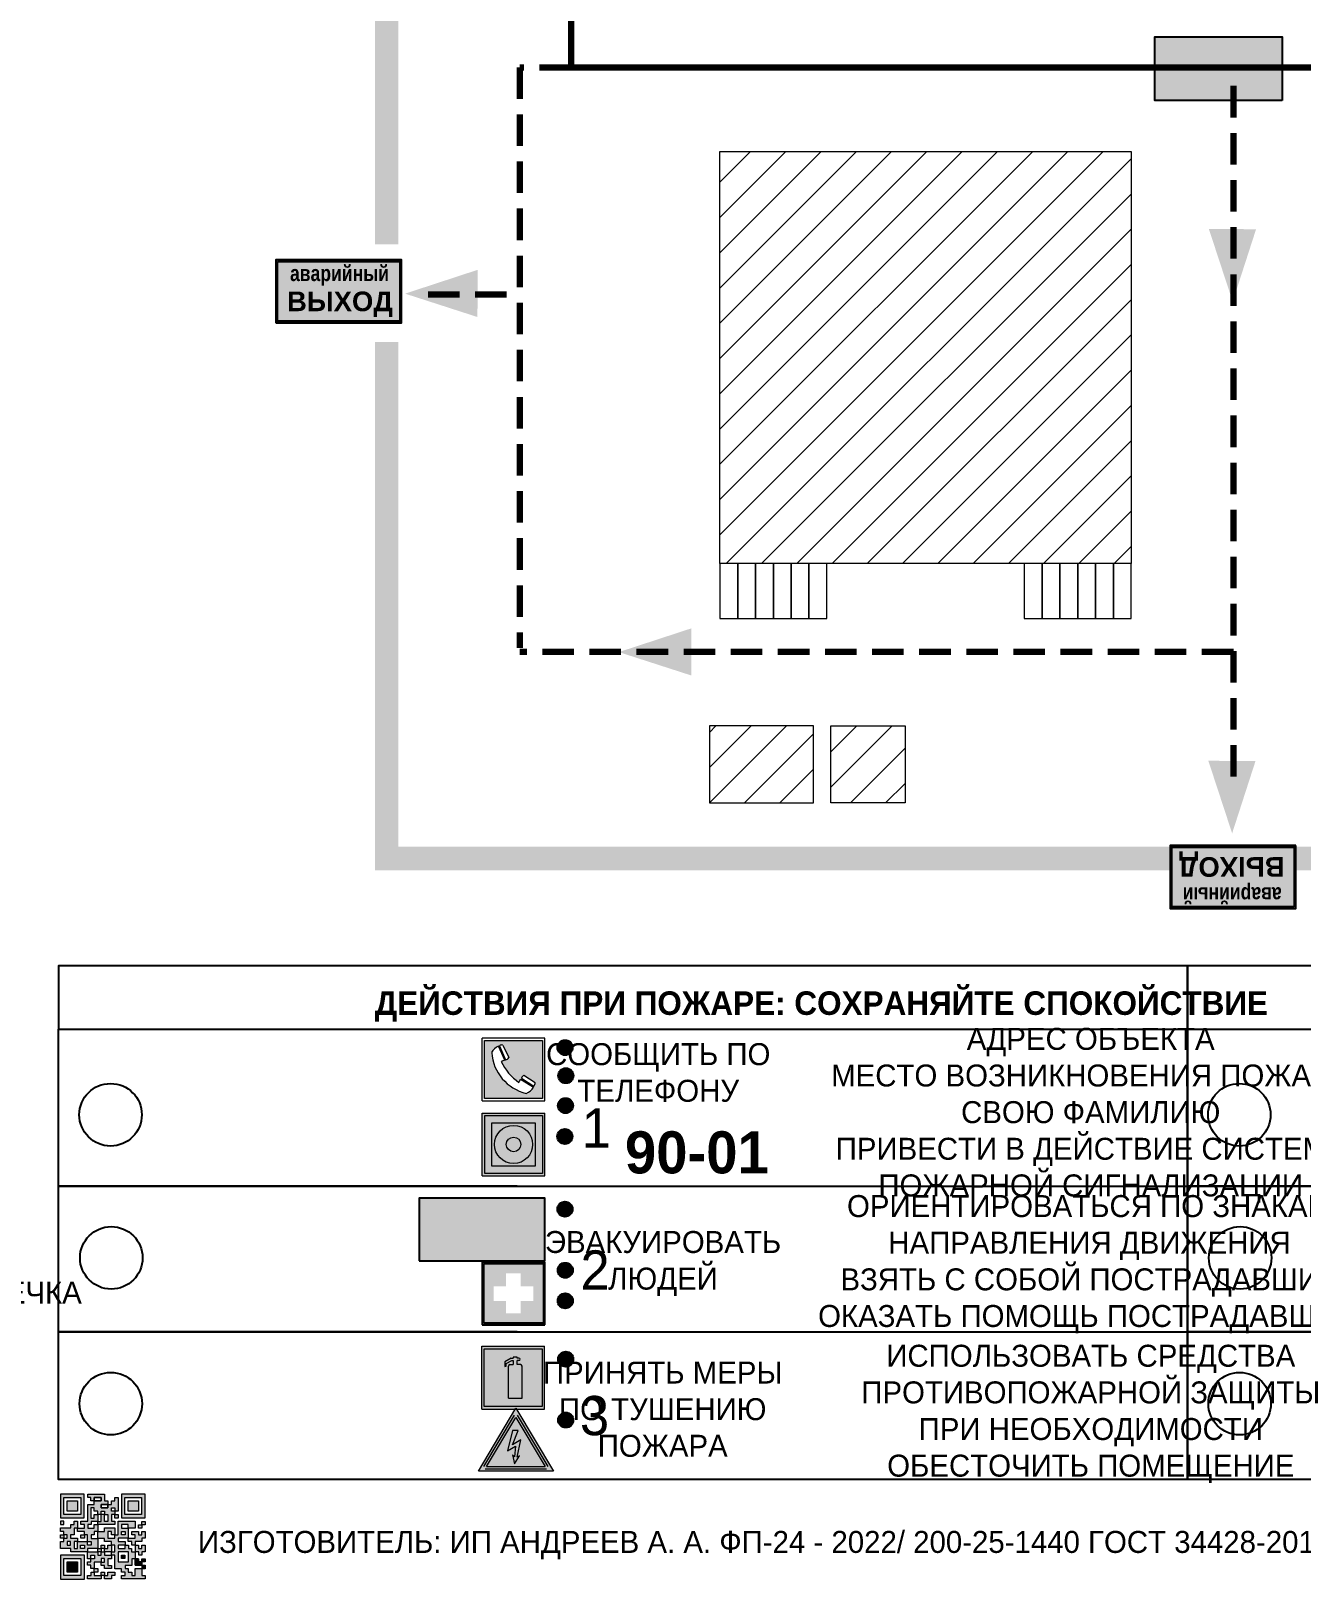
# Model space of a CAD drawing. Header units: millimetres. Extents: x 13114 to 67229, y 22859 to 38520.
# Drawn here: x 29993.2 to 30155, y 25078.4 to 25275.6 of the extents above; entities that cross this region are included whole.
import ezdxf

# ---------------------------------------------------------------- set-up
doc = ezdxf.new("R2010")
doc.units = ezdxf.units.MM
doc.linetypes.add('{ Wide Dash }', pattern=[12, 4, -2, 4, -2])
doc.layers.add('План_Штампы', color=7, linetype='Continuous')
doc.styles.add('обычный', font='arial.ttf')

# ---------------------------------------------------------------- blocks, each defined once
blk = doc.blocks.new('A$C3E6D3DDE')
at = {"lineweight": 5}
h = blk.add_hatch(color=40, dxfattribs=at)
h.paths.add_polyline_path([(24.1, 1.45), (16.46, -11.35), (31.74, -11.35)])
h.paths.add_polyline_path([(24.09, -0.46), (30.03, -10.41), (18.14, -10.41)], flags=16)
h.paths.add_polyline_path([(24.54, -3.08), (23.41, -6.02), (25.13, -5.01), (24.33, -8.5), (24.82, -8.27), (23.79, -9.86), (23.4, -8.04), (23.8, -8.43), (24.04, -6.29), (22.39, -7.25), (23.44, -3.08)], flags=0)
h = blk.add_hatch(color=256, dxfattribs=at)
h.paths.add_polyline_path([(24.37, 0.03, 0.567511), (23.82, 0.03), (17.59, -10.4, 0.582454), (17.86, -10.88), (30.32, -10.88, 0.582149), (30.6, -10.4)])
h.paths.add_polyline_path([(24.09, -0.46), (18.14, -10.41), (30.03, -10.41)], flags=16)
h.paths.add_polyline_path([(24.54, -3.08), (23.41, -6.02), (25.13, -5.01), (24.33, -8.5), (24.82, -8.27), (23.79, -9.86), (23.4, -8.04), (23.8, -8.43), (24.04, -6.29), (22.39, -7.25), (23.44, -3.08)], flags=0)
h = blk.add_hatch(color=40, dxfattribs=at)
h.paths.add_polyline_path([(24.09, -0.46), (18.14, -10.41), (30.03, -10.41)])
h.paths.add_polyline_path([(24.82, -8.27), (23.79, -9.86), (23.4, -8.04), (23.8, -8.43), (24.04, -6.29), (22.39, -7.25), (23.44, -3.08), (24.54, -3.08), (23.41, -6.02), (25.13, -5.01), (24.33, -8.5)], flags=16)
at = {"color": 40, "lineweight": 5}
for p, q in [((16.46, -11.35), (24.1, 1.45)), ((24.1, 1.45), (31.74, -11.35))]:
    blk.add_line(p, q, dxfattribs=at)
at = {"lineweight": 5}
for p, q in [((17.59, -10.4), (23.82, 0.03)), ((24.37, 0.03), (30.6, -10.4)), ((18.14, -10.41), (24.09, -0.46)), ((23.44, -3.08), (22.39, -7.25)), ((23.41, -6.02), (24.54, -3.08)), ((24.54, -3.08), (23.44, -3.08)), ((24.09, -0.46), (30.03, -10.41)), ((22.39, -7.25), (24.04, -6.29)), ((25.13, -5.01), (23.41, -6.02)), ((24.04, -6.29), (23.8, -8.43)), ((24.33, -8.5), (25.13, -5.01)), ((23.8, -8.43), (23.4, -8.04)), ((23.4, -8.04), (23.79, -9.86)), ((23.79, -9.86), (24.82, -8.27)), ((24.82, -8.27), (24.33, -8.5)), ((17.86, -10.88), (30.32, -10.88)), ((18.14, -10.41), (30.03, -10.41))]:
    blk.add_line(p, q, dxfattribs=at)
at = {"color": 50, "lineweight": 5}
blk.add_line((31.74, -11.35), (16.46, -11.35), dxfattribs=at)
blk = doc.blocks.new('QR')
at = {"lineweight": 0}
h = blk.add_hatch(color=256, dxfattribs=at)
h.dxf.hatch_style = 1
h.paths.add_polyline_path([(9241.16, 2687.38), (9242.01, 2687.38), (9242.01, 2687.83), (9241.59, 2687.83), (9241.59, 2688.68), (9239.45, 2688.68), (9239.45, 2688.25), (9239.86, 2688.25), (9239.86, 2687.83), (9240.29, 2687.83), (9240.29, 2688.25), (9241.16, 2688.25), (9241.16, 2687.83), (9240.29, 2687.83), (9240.29, 2687.38), (9239.45, 2687.38), (9239.45, 2685.22), (9238.57, 2685.22), (9238.57, 2684.8), (9239.02, 2684.8), (9239.02, 2684.37), (9238.13, 2684.37), (9238.13, 2683.92), (9239.02, 2683.92), (9239.02, 2683.5), (9239.44, 2683.5), (9239.44, 2682.64), (9239.87, 2682.64), (9239.87, 2682.18), (9239.44, 2682.18), (9239.44, 2682.64), (9238.13, 2682.64), (9238.13, 2681.76), (9237.71, 2681.76), (9237.71, 2682.64), (9238.13, 2682.64), (9238.13, 2683.07), (9237.27, 2683.07), (9237.27, 2683.51), (9237.71, 2683.51), (9237.71, 2684.37), (9238.13, 2684.37), (9238.13, 2685.22), (9237.71, 2685.22), (9237.71, 2684.8), (9237.28, 2684.8), (9237.28, 2684.38), (9235.98, 2684.38), (9235.98, 2683.92), (9236.4, 2683.92), (9236.4, 2683.49), (9236.84, 2683.49), (9236.84, 2683.07), (9236.4, 2683.07), (9236.4, 2682.64), (9235.98, 2682.64), (9235.98, 2681.76), (9237.29, 2681.76), (9237.29, 2681.33), (9239.43, 2681.33), (9239.43, 2681.76), (9240.74, 2681.76), (9240.74, 2683.05), (9239.87, 2683.05), (9239.87, 2683.5), (9240.29, 2683.5), (9240.29, 2683.91), (9240.74, 2683.91), (9240.74, 2684.81), (9240.29, 2684.81), (9240.29, 2684.79), (9240.29, 2684.37), (9239.45, 2684.37), (9239.45, 2684.8), (9239.87, 2684.8), (9239.87, 2685.21), (9240.74, 2685.21), (9240.74, 2686.1), (9240.29, 2686.1), (9240.29, 2685.64), (9239.86, 2685.64), (9239.86, 2686.95), (9240.29, 2686.95), (9240.29, 2686.52), (9240.74, 2686.52), (9240.74, 2686.1), (9241.16, 2686.1), (9241.16, 2686.53), (9241.59, 2686.53), (9241.59, 2686.1), (9242.02, 2686.1), (9242.02, 2685.21), (9241.59, 2685.21), (9241.59, 2686.1), (9241.16, 2686.1), (9241.16, 2685.21), (9240.74, 2685.21), (9240.74, 2684.81), (9242.89, 2684.81), (9242.89, 2685.22), (9242.47, 2685.22), (9242.47, 2686.11), (9242.89, 2686.11), (9242.89, 2686.52), (9242.46, 2686.52), (9242.46, 2686.95), (9242.89, 2686.95), (9242.89, 2686.52), (9243.32, 2686.52), (9243.32, 2688.26), (9242.9, 2688.26), (9242.9, 2687.83), (9242.47, 2687.83), (9242.47, 2687.38), (9242.01, 2687.38), (9242.01, 2686.94), (9241.16, 2686.94)])
h.paths.add_polyline_path([(9239.02, 2682.18), (9239.02, 2681.76), (9238.54, 2681.76), (9238.54, 2682.18)], flags=16)
h.paths.add_polyline_path([(9237.27, 2682.65), (9237.27, 2682.19), (9236.83, 2682.19), (9236.83, 2682.65)], flags=16)
h = blk.add_hatch(color=256, dxfattribs=at)
h.dxf.hatch_style = 1
h.paths.add_polyline_path([(9238.15, 2687.83), (9236.83, 2687.83), (9236.83, 2686.52), (9238.15, 2686.52)], flags=0)
h.paths.add_polyline_path([(9239.01, 2685.65), (9239.01, 2688.68), (9235.98, 2688.68), (9235.98, 2685.65)])
h.paths.add_polyline_path([(9236.41, 2686.1), (9236.41, 2688.26), (9238.56, 2688.26), (9238.56, 2686.1)], flags=16)
h.paths.add_polyline_path([(9236.83, 2686.52), (9236.83, 2687.83), (9238.15, 2687.83), (9238.15, 2686.52)], flags=0)
h = blk.add_hatch(color=256, dxfattribs=at)
h.dxf.hatch_style = 1
h.paths.add_polyline_path([(9238.15, 2686.52), (9238.15, 2687.83), (9236.83, 2687.83), (9236.83, 2686.52)])
h.paths.add_polyline_path([(9245.91, 2686.52), (9245.91, 2687.83), (9244.59, 2687.83), (9244.59, 2686.52)], flags=0)
h.paths.add_polyline_path([(9246.77, 2685.65), (9246.77, 2688.68), (9243.74, 2688.68), (9243.74, 2685.65)])
h.paths.add_polyline_path([(9244.17, 2686.1), (9244.17, 2688.26), (9246.32, 2688.26), (9246.32, 2686.1)], flags=16)
h.paths.add_polyline_path([(9244.59, 2686.52), (9244.59, 2687.83), (9245.91, 2687.83), (9245.91, 2686.52)], flags=0)
h = blk.add_hatch(color=256, dxfattribs=at)
h.dxf.hatch_style = 1
h.paths.add_polyline_path([(9240.75, 2681.76), (9240.75, 2681.35), (9241.17, 2681.35), (9241.17, 2681.76)])
h.paths.add_polyline_path([(9241.6, 2682.18), (9241.17, 2682.18), (9241.17, 2681.76), (9241.6, 2681.76)])
h.paths.add_polyline_path([(9242.47, 2681.34), (9242.47, 2682.19), (9242.02, 2682.19), (9242.02, 2681.76), (9241.6, 2681.76), (9241.6, 2681.34)])
h.paths.add_polyline_path([(9239.87, 2678.3), (9239.44, 2678.3), (9239.44, 2677.89), (9241.17, 2677.89), (9241.17, 2678.3), (9240.28, 2678.3), (9240.28, 2678.73), (9239.87, 2678.73)])
h.paths.add_polyline_path([(9240.75, 2678.73), (9240.75, 2679.19), (9240.28, 2679.19), (9240.28, 2678.73)])
h.paths.add_polyline_path([(9241.6, 2678.73), (9241.17, 2678.73), (9241.17, 2678.3), (9241.6, 2678.3)])
h.paths.add_polyline_path([(9242.02, 2678.3), (9241.6, 2678.3), (9241.6, 2677.89), (9242.48, 2677.89), (9242.48, 2678.31), (9242.9, 2678.31), (9242.9, 2678.73), (9242.02, 2678.73)])
h.paths.add_polyline_path([(9246.36, 2684.37), (9246.36, 2684.79), (9245.93, 2684.79), (9245.93, 2684.37)])
h.paths.add_polyline_path([(9246.78, 2685.2), (9246.36, 2685.2), (9246.36, 2684.79), (9246.78, 2684.79)])
h.paths.add_polyline_path([(9245.91, 2687.83), (9244.59, 2687.83), (9244.59, 2686.52), (9245.91, 2686.52)])
h = blk.add_hatch(color=256, dxfattribs=at)
h.dxf.hatch_style = 1
h.paths.add_polyline_path([(9243.32, 2686.11), (9242.89, 2686.11), (9242.89, 2685.64), (9243.32, 2685.64)])
h.paths.add_polyline_path([(9239.02, 2683.07), (9239.02, 2683.5), (9238.56, 2683.5), (9238.56, 2683.07)])
h.paths.add_polyline_path([(9236.4, 2684.8), (9236.4, 2685.22), (9235.98, 2685.22), (9235.98, 2684.8)])
h.paths.add_polyline_path([(9236.4, 2683.07), (9236.4, 2683.49), (9235.98, 2683.49), (9235.98, 2683.07)])
h = blk.add_hatch(color=256, dxfattribs=at)
h.dxf.hatch_style = 1
h.paths.add_polyline_path([(9243.32, 2682.64), (9243.32, 2683.07), (9244.62, 2683.07), (9244.62, 2684.37), (9243.74, 2684.37), (9243.74, 2684.8), (9244.62, 2684.8), (9244.62, 2684.37), (9245.48, 2684.37), (9245.48, 2685.22), (9243.32, 2685.22), (9243.32, 2683.5), (9242.89, 2683.5), (9242.89, 2683.06), (9242.01, 2683.06), (9242.01, 2683.91), (9242.47, 2683.91), (9242.47, 2683.5), (9242.89, 2683.5), (9242.89, 2684.38), (9241.59, 2684.38), (9241.59, 2683.91), (9240.74, 2683.91), (9240.74, 2683.05), (9241.59, 2683.05), (9241.59, 2682.64), (9242.47, 2682.64), (9242.47, 2682.19), (9242.91, 2682.19), (9242.91, 2681.34), (9242.48, 2681.34), (9242.48, 2680.91), (9242.91, 2680.91), (9242.91, 2679.17), (9243.75, 2679.17), (9243.75, 2678.73), (9244.2, 2678.73), (9244.2, 2678.3), (9243.75, 2678.3), (9243.75, 2677.88), (9246.78, 2677.88), (9246.78, 2678.3), (9246.35, 2678.3), (9246.35, 2679.19), (9245.48, 2679.19), (9245.48, 2678.31), (9245.05, 2678.31), (9245.05, 2678.73), (9244.62, 2678.73), (9244.62, 2679.19), (9244.2, 2679.19), (9244.2, 2679.61), (9245.05, 2679.61), (9245.05, 2680.46), (9245.48, 2680.46), (9245.48, 2681.34), (9245.04, 2681.34), (9245.04, 2681.76), (9244.63, 2681.76), (9244.63, 2682.19), (9244.21, 2682.19), (9244.21, 2681.76), (9243.32, 2681.76), (9243.32, 2682.19), (9244.21, 2682.19), (9244.21, 2682.64)])
h.paths.add_polyline_path([(9243.75, 2683.49), (9243.75, 2683.92), (9244.21, 2683.92), (9244.21, 2683.49)], flags=16)
h.paths.add_polyline_path([(9243.32, 2681.34), (9244.63, 2681.34), (9244.63, 2680.04), (9243.32, 2680.04)], flags=16)
h.paths.add_polyline_path([(9243.76, 2680.89), (9244.18, 2680.89), (9244.18, 2680.48), (9243.76, 2680.48)], flags=0)
h = blk.add_hatch(color=256, dxfattribs=at)
h.dxf.hatch_style = 1
h.paths.add_polyline_path([(9246.36, 2683.07), (9246.78, 2683.07), (9246.78, 2683.92), (9246.36, 2683.92), (9246.36, 2683.49), (9245.92, 2683.49), (9245.92, 2683.92), (9245.06, 2683.92), (9245.06, 2683.49), (9245.48, 2683.49), (9245.48, 2683.07), (9244.62, 2683.07), (9244.62, 2682.65), (9245.05, 2682.65), (9245.05, 2682.18), (9245.48, 2682.18), (9245.48, 2682.65), (9246.36, 2682.65)])
h.paths.add_polyline_path([(9246.78, 2682.18), (9246.36, 2682.18), (9246.36, 2681.75), (9245.92, 2681.75), (9245.92, 2682.18), (9245.48, 2682.18), (9245.48, 2681.34), (9245.48, 2681.34), (9245.94, 2681.34), (9245.94, 2680.91), (9246.36, 2680.91), (9246.36, 2681.34), (9246.78, 2681.34)])
h = blk.add_hatch(color=256, dxfattribs=at)
h.dxf.hatch_style = 1
h.paths.add_polyline_path([(9235.98, 2680.9), (9235.98, 2677.86), (9239.02, 2677.86), (9239.02, 2680.9)])
h.paths.add_polyline_path([(9238.57, 2680.48), (9238.57, 2678.32), (9236.41, 2678.32), (9236.41, 2680.48)], flags=16)
h.paths.add_polyline_path([(9238.15, 2680.05), (9238.15, 2678.74), (9236.83, 2678.74), (9236.83, 2680.05)], flags=0)
h = blk.add_hatch(color=256, dxfattribs=at)
h.dxf.hatch_style = 1
h.paths.add_polyline_path([(9242.02, 2680.46), (9242.48, 2680.46), (9242.48, 2680.91), (9241.58, 2680.91), (9241.58, 2681.35), (9241.17, 2681.35), (9241.17, 2680.91), (9240.75, 2680.91), (9240.75, 2681.33), (9239.43, 2681.33), (9239.43, 2680.46), (9239.86, 2680.46), (9239.86, 2680.92), (9240.3, 2680.92), (9240.3, 2680.46), (9239.86, 2680.46), (9239.86, 2680.04), (9239.44, 2680.04), (9239.44, 2679.62), (9239.86, 2679.62), (9239.86, 2679.19), (9240.29, 2679.19), (9240.29, 2680.03), (9241.18, 2680.03), (9241.18, 2680.47), (9241.6, 2680.47), (9241.6, 2680.03), (9241.18, 2680.03), (9241.18, 2679.61), (9241.6, 2679.61), (9241.6, 2679.19), (9242.47, 2679.19), (9242.47, 2679.6), (9242.02, 2679.6)])
h = blk.add_hatch(color=256, dxfattribs=at)
h.dxf.hatch_style = 1
h.paths.add_polyline_path([(9244.18, 2680.48), (9244.18, 2680.89), (9243.76, 2680.89), (9243.76, 2680.48)])
h = blk.add_hatch(color=256, dxfattribs=at)
h.dxf.hatch_style = 1
h.paths.add_polyline_path([(9238.15, 2680.05), (9236.83, 2680.05), (9236.83, 2678.74), (9238.15, 2678.74)])
h = blk.add_hatch(color=256, dxfattribs=at)
h.dxf.hatch_style = 1
h.paths.add_polyline_path([(9245.93, 2680.04), (9245.93, 2680.46), (9245.48, 2680.46), (9245.48, 2679.62), (9246.35, 2679.62), (9246.35, 2680.04)])
h.paths.add_polyline_path([(9246.78, 2680.04), (9246.78, 2680.46), (9246.35, 2680.46), (9246.35, 2680.04)])
h.paths.add_polyline_path([(9246.78, 2679.18), (9246.78, 2679.62), (9246.35, 2679.62), (9246.35, 2679.18)])
for points in [[(9237.71, 2685.22), (9238.13, 2685.22), (9238.13, 2684.37), (9237.71, 2684.37), (9237.71, 2683.51), (9237.27, 2683.51), (9237.27, 2683.07), (9238.13, 2683.07), (9238.13, 2682.64), (9237.71, 2682.64), (9237.71, 2681.76), (9238.13, 2681.76), (9238.13, 2682.64), (9239.44, 2682.64), (9239.44, 2683.5), (9239.02, 2683.5), (9239.02, 2683.07), (9238.56, 2683.07), (9238.56, 2683.5), (9239.02, 2683.5), (9239.02, 2683.92), (9238.13, 2683.92), (9238.13, 2684.37), (9239.02, 2684.37), (9239.02, 2684.8), (9238.57, 2684.8), (9238.57, 2685.22), (9239.45, 2685.22), (9239.45, 2687.38), (9240.29, 2687.38), (9240.29, 2687.83), (9239.86, 2687.83), (9239.86, 2688.25), (9239.45, 2688.25), (9239.45, 2688.68), (9241.59, 2688.68), (9241.59, 2687.83), (9242.01, 2687.83), (9242.01, 2687.38), (9242.47, 2687.38), (9242.47, 2687.83), (9242.9, 2687.83), (9242.9, 2688.26), (9243.32, 2688.26), (9243.32, 2686.52), (9242.89, 2686.52), (9242.89, 2686.11), (9243.32, 2686.11), (9243.32, 2685.64), (9242.89, 2685.64), (9242.89, 2686.11), (9242.47, 2686.11), (9242.47, 2685.22), (9242.89, 2685.22), (9242.89, 2684.81), (9240.74, 2684.81), (9240.74, 2683.91), (9241.59, 2683.91), (9241.59, 2684.38), (9242.89, 2684.38), (9242.89, 2683.5), (9242.47, 2683.5), (9242.47, 2683.91), (9242.01, 2683.91), (9242.01, 2683.06), (9242.89, 2683.06), (9242.89, 2683.5), (9243.32, 2683.5), (9243.32, 2685.22), (9245.48, 2685.22), (9245.48, 2684.37), (9244.62, 2684.37), (9244.62, 2683.07), (9245.48, 2683.07), (9245.48, 2683.49), (9245.06, 2683.49), (9245.06, 2683.92), (9245.92, 2683.92), (9245.92, 2683.49), (9246.36, 2683.49), (9246.36, 2683.92), (9246.78, 2683.92), (9246.78, 2683.07), (9246.36, 2683.07), (9246.36, 2682.65), (9245.48, 2682.65), (9245.48, 2682.18), (9245.92, 2682.18), (9245.92, 2681.75), (9246.36, 2681.75), (9246.36, 2682.18), (9246.78, 2682.18), (9246.78, 2681.34), (9246.36, 2681.34), (9246.36, 2680.91), (9245.94, 2680.91), (9245.94, 2681.34), (9245.48, 2681.34), (9245.48, 2680.46), (9245.93, 2680.46), (9245.93, 2680.04), (9246.35, 2680.04), (9246.35, 2680.46), (9246.78, 2680.46), (9246.78, 2680.04), (9246.78, 2680.04), (9246.35, 2680.04), (9246.35, 2679.62), (9246.78, 2679.62), (9246.78, 2679.18), (9246.35, 2679.18), (9246.35, 2678.3), (9246.78, 2678.3), (9246.78, 2677.88), (9243.75, 2677.88), (9243.75, 2678.3), (9244.2, 2678.3), (9244.2, 2678.73), (9243.75, 2678.73), (9243.75, 2679.17), (9242.91, 2679.17), (9242.91, 2680.91), (9242.48, 2680.91), (9242.48, 2680.46), (9242.02, 2680.46), (9242.02, 2679.6), (9242.47, 2679.6), (9242.47, 2679.19), (9241.6, 2679.19), (9241.6, 2679.61), (9241.18, 2679.61), (9241.18, 2680.03), (9240.29, 2680.03), (9240.29, 2679.19), (9240.75, 2679.19), (9240.75, 2678.73), (9240.28, 2678.73), (9240.28, 2678.3), (9241.17, 2678.3), (9241.17, 2678.73), (9241.6, 2678.73), (9241.6, 2678.3), (9242.02, 2678.3), (9242.02, 2678.73), (9242.9, 2678.73), (9242.9, 2678.31), (9242.48, 2678.31), (9242.48, 2677.89), (9241.6, 2677.89), (9241.6, 2678.3), (9241.17, 2678.3), (9241.17, 2677.89), (9239.44, 2677.89), (9239.44, 2678.3), (9239.87, 2678.3), (9239.87, 2678.73), (9240.28, 2678.73), (9240.28, 2679.19), (9240.29, 2679.19), (9239.86, 2679.19), (9239.86, 2679.62), (9239.44, 2679.62), (9239.44, 2680.04), (9239.86, 2680.04), (9239.86, 2680.46), (9239.43, 2680.46), (9239.43, 2681.33), (9237.29, 2681.33), (9237.29, 2681.76), (9235.98, 2681.76), (9235.98, 2682.64), (9236.4, 2682.64), (9236.4, 2683.07), (9235.98, 2683.07), (9235.98, 2683.49), (9236.4, 2683.49), (9236.4, 2683.92), (9235.98, 2683.92), (9235.98, 2684.38), (9237.28, 2684.38), (9237.28, 2684.8), (9237.71, 2684.8), (9237.71, 2685.22), (9237.92, 2685.22)], [(9240.74, 2686.1), (9240.74, 2686.52), (9240.29, 2686.52), (9240.29, 2686.95), (9239.86, 2686.95), (9239.86, 2685.64), (9240.29, 2685.64), (9240.29, 2686.1), (9240.74, 2686.1), (9240.74, 2686.52)], [(9240.74, 2685.21), (9239.87, 2685.21), (9239.87, 2684.8), (9239.45, 2684.8), (9239.45, 2684.37), (9240.29, 2684.37), (9240.29, 2684.79), (9240.29, 2684.81), (9240.74, 2684.81), (9240.74, 2685.21), (9239.87, 2685.21)], [(9244.62, 2684.37), (9244.62, 2684.8), (9243.74, 2684.8), (9243.74, 2684.37), (9244.62, 2684.37)], [(9240.74, 2683.05), (9240.74, 2681.76), (9239.43, 2681.76), (9239.43, 2681.33), (9240.75, 2681.33), (9240.75, 2681.35), (9240.75, 2680.91), (9241.17, 2680.91), (9241.17, 2681.35), (9241.58, 2681.35), (9241.58, 2680.91), (9242.48, 2680.91), (9242.48, 2681.34), (9242.91, 2681.34), (9242.91, 2682.19), (9242.47, 2682.19), (9242.47, 2682.64), (9241.59, 2682.64), (9241.59, 2683.05), (9240.74, 2683.05)], [(9240.74, 2683.91), (9240.29, 2683.91), (9240.29, 2683.5), (9239.87, 2683.5), (9239.87, 2683.05), (9240.74, 2683.05), (9240.74, 2683.91)], [(9244.62, 2683.07), (9243.32, 2683.07), (9243.32, 2682.64), (9244.21, 2682.64), (9244.21, 2682.19), (9243.32, 2682.19), (9243.32, 2681.76), (9244.21, 2681.76), (9244.21, 2682.19), (9244.63, 2682.19), (9244.63, 2681.76), (9245.04, 2681.76), (9245.04, 2681.34), (9245.48, 2681.34)], [(9245.48, 2682.18), (9245.05, 2682.18), (9245.05, 2682.65), (9244.62, 2682.65), (9244.62, 2683.07)], [(9239.86, 2680.46), (9239.86, 2680.92), (9240.3, 2680.92), (9240.3, 2680.46), (9239.86, 2680.46)], [(9241.6, 2681.76), (9242.02, 2681.76), (9242.02, 2682.19), (9242.47, 2682.19), (9242.47, 2681.34), (9241.6, 2681.34), (9241.6, 2681.76)], [(9245.48, 2682.18), (9245.48, 2681.34)], [(9245.48, 2680.46), (9245.05, 2680.46), (9245.05, 2679.61), (9244.2, 2679.61), (9244.2, 2679.19), (9244.62, 2679.19), (9244.62, 2678.73), (9245.05, 2678.73), (9245.05, 2678.31), (9245.48, 2678.31), (9245.48, 2679.19), (9246.35, 2679.19), (9246.35, 2679.07)], [(9246.35, 2679.62), (9245.48, 2679.62), (9245.48, 2680.46)], [(9245.48, 2680.46), (9245.48, 2679.62), (9246.35, 2679.62), (9246.35, 2680.04), (9245.93, 2680.04), (9245.93, 2680.46), (9245.48, 2680.46), (9245.48, 2679.62)], [(9246.35, 2679.62), (9246.35, 2679.18)]]:
    blk.add_lwpolyline(points, dxfattribs=at)
for points in [[(9235.98, 2685.65), (9239.01, 2685.65), (9239.01, 2688.68), (9235.98, 2688.68)], [(9243.74, 2685.65), (9246.77, 2685.65), (9246.77, 2688.68), (9243.74, 2688.68)], [(9236.41, 2688.26), (9238.56, 2688.26), (9238.56, 2686.1), (9236.41, 2686.1)], [(9236.83, 2687.83), (9238.15, 2687.83), (9238.15, 2686.52), (9236.83, 2686.52)], [(9240.29, 2687.83), (9241.16, 2687.83), (9241.16, 2688.25), (9240.29, 2688.25)], [(9240.29, 2688.25), (9241.16, 2688.25), (9241.16, 2687.83), (9240.29, 2687.83)], [(9242.01, 2687.38), (9241.16, 2687.38), (9241.16, 2686.94), (9242.01, 2686.94)], [(9241.16, 2687.38), (9242.01, 2687.38), (9242.01, 2686.94), (9241.16, 2686.94)], [(9241.16, 2686.53), (9241.59, 2686.53), (9241.59, 2686.1), (9241.16, 2686.1)], [(9242.89, 2686.52), (9242.46, 2686.52), (9242.46, 2686.95), (9242.89, 2686.95)], [(9244.17, 2688.26), (9246.32, 2688.26), (9246.32, 2686.1), (9244.17, 2686.1)], [(9244.59, 2687.83), (9245.91, 2687.83), (9245.91, 2686.52), (9244.59, 2686.52)], [(9235.98, 2684.8), (9236.4, 2684.8), (9236.4, 2685.22), (9235.98, 2685.22)], [(9241.16, 2686.1), (9240.74, 2686.1), (9240.74, 2685.21), (9241.16, 2685.21)], [(9241.59, 2686.1), (9242.02, 2686.1), (9242.02, 2685.21), (9241.59, 2685.21)], [(9245.93, 2684.79), (9246.36, 2684.79), (9246.36, 2684.37), (9245.93, 2684.37)], [(9246.36, 2685.2), (9246.78, 2685.2), (9246.78, 2684.79), (9246.36, 2684.79)], [(9236.4, 2683.07), (9236.84, 2683.07), (9236.84, 2683.49), (9236.4, 2683.49)], [(9236.83, 2682.19), (9237.27, 2682.19), (9237.27, 2682.65), (9236.83, 2682.65)], [(9239.44, 2682.64), (9239.87, 2682.64), (9239.87, 2682.18), (9239.44, 2682.18)], [(9243.75, 2683.92), (9244.21, 2683.92), (9244.21, 2683.49), (9243.75, 2683.49)], [(9235.98, 2677.86), (9239.02, 2677.86), (9239.02, 2680.9), (9235.98, 2680.9)], [(9238.54, 2682.18), (9239.02, 2682.18), (9239.02, 2681.76), (9238.54, 2681.76)], [(9240.75, 2681.76), (9241.17, 2681.76), (9241.17, 2681.35), (9240.75, 2681.35)], [(9241.17, 2682.18), (9241.6, 2682.18), (9241.6, 2681.76), (9241.17, 2681.76)], [(9243.32, 2680.04), (9244.63, 2680.04), (9244.63, 2681.34), (9243.32, 2681.34)], [(9243.76, 2680.89), (9244.18, 2680.89), (9244.18, 2680.48), (9243.76, 2680.48)], [(9236.41, 2680.48), (9238.57, 2680.48), (9238.57, 2678.32), (9236.41, 2678.32)], [(9236.83, 2680.05), (9238.15, 2680.05), (9238.15, 2678.74), (9236.83, 2678.74)], [(9241.18, 2680.03), (9241.6, 2680.03), (9241.6, 2680.47), (9241.18, 2680.47)]]:
    blk.add_lwpolyline(points, close=True, dxfattribs=at)
blk = doc.blocks.new('A$C456E1F9C')
at = {"lineweight": 5}
h = blk.add_hatch(color=242, dxfattribs=at)
h.paths.add_polyline_path([(0.51, -1.47), (0.51, -13.26), (12.29, -13.26), (12.29, -1.47)])
h.paths.add_polyline_path([(5.42, -4.95, -0.254479), (4.78, -5.4), (3.52, -2.53, -0.209735), (4.23, -2.4)], flags=16)
h.paths.add_polyline_path([(8.53, -8.6), (10.87, -10.17), (10.54, -10.76), (8.03, -9.13, -0.192251)], flags=16)
h.paths.add_polyline_path([(4.61, -5.49, 0.005518), (3.87, -5.72, 0.128647), (7.49, -10.01, 0.00809), (7.83, -9.33), (10.47, -10.97, -0.16736), (8.99, -12.25, -0.327862), (1.95, -3.95, -0.166952), (3.36, -2.62)], flags=16)
at = {"color": 242, "lineweight": 5}
for p, q in [((0, -13.77), (0, -0.97)), ((12.8, -0.97), (0, -0.97)), ((4.61, -5.49), (3.36, -2.62)), ((3.52, -2.53), (4.78, -5.4)), ((4.23, -2.4), (5.42, -4.95)), ((12.8, -13.77), (12.8, -0.97)), ((7.83, -9.33), (10.47, -10.97)), ((8.03, -9.13), (10.54, -10.76)), ((10.81, -10.12), (8.53, -8.6)), ((10.54, -10.76), (10.8, -10.3)), ((10.8, -10.3), (10.81, -10.12)), ((0, -13.77), (12.8, -13.77))]:
    blk.add_line(p, q, dxfattribs=at)
blk.add_lwpolyline([(0.51, -1.47), (12.29, -1.47), (12.29, -13.26), (0.51, -13.26)], close=True, dxfattribs=at)
for centre, radius, start, end in [((4.59, -5.34), 2.99, 114.2845, 152.1974), ((4.02, -3.27), 0.891, 76.3284, 123.7092), ((11.12, -3.31), 9.19, 183.9915, 256.6009), ((14.98, -39.1), 35.17, 107.1487, 108.4135), ((13.86, -0.94), 11.08, 205.5536, 234.8762), ((4.68, -4.59), 0.824, 276.9621, 334.0723), ((-13.31, 0.8), 23.44, 332.5487, 334.4027), ((8.94, -9.5), 0.989, 114.4092, 157.9388), ((7.87, -9.46), 3, 291.9291, 329.9329)]:
    blk.add_arc(centre, radius, start, end, dxfattribs=at)
blk = doc.blocks.new('A$C54414219')
at = {"true_color": 0xffffff}
h = blk.add_hatch(color=7, dxfattribs=at)
h.paths.add_polyline_path([(2.39, -9.45), (2.39, -18.3), (11.23, -18.3), (11.23, -9.45)], flags=0)
h.paths.add_polyline_path([(10.71, -13.87, -1), (2.92, -13.87, -1)], flags=0)
h.paths.add_polyline_path([(8.3, -13.87, -1), (5.33, -13.87, -1)], flags=0)
h.paths.add_polyline_path([(0.41, -7.47), (0.41, -20.27), (13.21, -20.27), (13.21, -7.47)])
h.paths.add_polyline_path([(0.92, -19.77), (12.71, -19.77), (12.71, -7.98), (0.92, -7.98)], flags=16)
h.paths.add_polyline_path([(11.23, -9.45), (11.23, -18.3), (2.39, -18.3), (2.39, -9.45)], flags=0)
at = {"lineweight": 5}
h = blk.add_hatch(color=242, dxfattribs=at)
h.paths.add_polyline_path([(12.71, -7.98), (0.92, -7.98), (0.92, -19.77), (12.71, -19.77)])
h.paths.add_polyline_path([(11.23, -18.3), (2.39, -18.3), (2.39, -9.45), (11.23, -9.45)], flags=16)
h.paths.add_polyline_path([(10.71, -13.87, -1), (2.92, -13.87, -1)], flags=0)
h.paths.add_polyline_path([(8.3, -13.87, -1), (5.33, -13.87, -1)], flags=0)
at = {"true_color": 0xffffff}
h = blk.add_hatch(color=7, dxfattribs=at)
h.paths.add_polyline_path([(2.39, -9.45), (2.39, -18.3), (11.23, -18.3), (11.23, -9.45)])
h.paths.add_polyline_path([(10.71, -13.87, -1), (2.92, -13.87, -1)], flags=16)
h.paths.add_polyline_path([(8.3, -13.87, -1), (5.33, -13.87, -1)], flags=0)
at = {"lineweight": 5}
h = blk.add_hatch(color=242, dxfattribs=at)
h.paths.add_polyline_path([(2.92, -13.87, 1), (10.71, -13.87, 1)])
h.paths.add_polyline_path([(8.3, -13.87, -1), (5.33, -13.87, -1)], flags=16)
at = {"color": 242, "lineweight": 5}
for p, q in [((0.41, -20.27), (0.41, -7.47)), ((0.41, -7.47), (13.21, -7.47)), ((0.41, -7.47), (13.21, -7.47)), ((13.21, -20.27), (13.21, -7.47)), ((0.41, -20.27), (13.21, -20.27))]:
    blk.add_line(p, q, dxfattribs=at)
for points in [[(0.92, -7.98), (12.71, -7.98), (12.71, -19.77), (0.92, -19.77)], [(2.39, -9.45), (11.23, -9.45), (11.23, -18.3), (2.39, -18.3)]]:
    blk.add_lwpolyline(points, close=True, dxfattribs=at)
for radius in [3.89, 1.49]:
    blk.add_circle((6.81, -13.87), radius, dxfattribs=at)
blk = doc.blocks.new('A$C32E8229D')
at = {"true_color": 0xffffff}
blk.add_hatch(color=7, dxfattribs=at).paths.add_polyline_path([(0, 0), (0, -8), (16, -8), (16, 0)])
h = blk.add_hatch(color=126)
h.paths.add_polyline_path([(0.2, -0.2), (15.8, -0.2), (15.8, -7.8), (0.2, -7.8)])
h.paths.add_polyline_path([(13.49, -2.05), (12.08, -2.05), (11.37, -2.63, 0.162397), (11.29, -2.84), (11.29, -3.63), (10.35, -3.63), (10.35, -4.05), (11.68, -4.05), (11.68, -3.48), (12.26, -4.28), (11.29, -5.1), (11.29, -6.78), (11.85, -6.78), (11.85, -5.44), (12.8, -4.64), (12.8, -5.94), (14.46, -5.94), (14.46, -5.39), (13.45, -5.39), (13.45, -3.97), (12.46, -2.59), (13.15, -2.59), (13.69, -3.34), (14.18, -3)], flags=16)
h.paths.add_polyline_path([(10.74, -1.82, 1), (11.8, -1.82, 1)], flags=16)
h.paths.add_polyline_path([(9.39, -3.59), (5.99, -3.59), (6.56, -3.03), (5.91, -3.03), (5.1, -3.83), (5.91, -4.64), (6.56, -4.64), (5.99, -4.09), (9.39, -4.09)], flags=16)
h.paths.add_polyline_path([(4.29, -1.08), (1.72, -1.08), (1.72, -6.6), (4.29, -6.6)], flags=16)
at = {"color": 126}
blk.add_lwpolyline([(16, -8), (0, -8), (0, 0), (16, 0)], close=True, dxfattribs=at)
blk = doc.blocks.new('A$C18900ED3')
h = blk.add_hatch(color=126)
h.paths.add_polyline_path([(-0.18, -0.18), (-7.02, -0.18), (-7.02, -7.02), (-0.18, -7.02)])
h.paths.add_polyline_path([(-5.89, -4.46), (-5.89, -2.77), (-4.46, -2.77), (-4.46, -1.31), (-2.77, -1.31), (-2.77, -2.77), (-1.33, -2.77), (-1.33, -4.46), (-2.77, -4.46), (-2.77, -5.89), (-4.46, -5.89), (-4.46, -4.46)], flags=16)
at = {"color": 126}
for p, q in [((-7.2, 0), (-7.2, -7.2)), ((0, 0), (-7.2, 0)), ((0, -7.2), (0, 0)), ((-7.02, -7.02), (-7.02, -0.18)), ((-7.02, -0.18), (-0.18, -0.18)), ((-0.18, -0.18), (-0.18, -7.02)), ((-0.18, -7.02), (-7.02, -7.02)), ((-7.2, -7.2), (0, -7.2))]:
    blk.add_line(p, q, dxfattribs=at)
blk = doc.blocks.new('A$C3AD82952')
at = {"true_color": 0xf5f5ff}
h = blk.add_hatch(color=7, dxfattribs=at)
h.dxf.hatch_style = 1
h.paths.add_polyline_path([(8.21, 8.73, 0.414214), (7.89, 9.05), (7.22, 9.05), (7.22, 9.92), (7.59, 9.92, 1), (7.57, 10.36), (7.22, 10.36), (7.22, 10.6), (6.43, 10.6), (6.43, 10.36), (6.01, 10.36), (4.74, 9.59), (4.74, 8.69), (4.98, 8.73), (4.98, 9.26), (6.12, 9.91), (6.43, 9.91), (6.43, 9.05), (5.76, 9.05, 0.414214), (5.44, 8.73), (5.44, 2.2), (8.21, 2.2)], flags=0)
h.paths.add_polyline_path([(12.8, 12.8), (0, 12.8), (0, 0), (12.8, 0)])
h.paths.add_polyline_path([(0.51, 12.29), (12.29, 12.29), (12.29, 0.51), (0.51, 0.51)], flags=16)
h.paths.add_polyline_path([(4.74, 9.59), (6.01, 10.36), (6.43, 10.36), (6.43, 10.6), (7.22, 10.6), (7.22, 10.36), (7.59, 10.36, -0.94586), (7.59, 9.92), (7.22, 9.92), (7.22, 9.05), (7.89, 9.05, -0.414214), (8.21, 8.73), (8.21, 2.2), (5.44, 2.2), (5.44, 8.73, -0.414214), (5.76, 9.05), (6.43, 9.05), (6.43, 9.91), (6.12, 9.91), (4.98, 9.26), (4.98, 8.73), (4.74, 8.69)], flags=0)
h = blk.add_hatch(color=242)
h.dxf.hatch_style = 1
h.paths.add_polyline_path([(12.29, 12.29), (0.51, 12.29), (0.51, 0.51), (12.29, 0.51)])
h.paths.add_polyline_path([(4.74, 8.69), (4.74, 9.59), (6.01, 10.36), (6.43, 10.36), (6.43, 10.6), (7.22, 10.6), (7.22, 10.36), (7.59, 10.36, -0.94586), (7.59, 9.92), (7.22, 9.92), (7.22, 9.05), (7.89, 9.05, -0.414214), (8.21, 8.73), (8.21, 2.2), (5.44, 2.2), (5.44, 8.73, -0.414214), (5.76, 9.05), (6.43, 9.05), (6.43, 9.91), (6.12, 9.91), (4.98, 9.26), (4.98, 8.73)], flags=16)
h = blk.add_hatch(color=7, dxfattribs=at)
h.dxf.hatch_style = 1
h.paths.add_polyline_path([(8.21, 8.73, 0.414214), (7.89, 9.05), (7.22, 9.05), (7.22, 9.92), (7.59, 9.92, 1), (7.57, 10.36), (7.22, 10.36), (7.22, 10.6), (6.43, 10.6), (6.43, 10.36), (6.01, 10.36), (4.74, 9.59), (4.74, 8.69), (4.98, 8.73), (4.98, 9.26), (6.12, 9.91), (6.43, 9.91), (6.43, 9.05), (5.76, 9.05, 0.414214), (5.44, 8.73), (5.44, 2.2), (8.21, 2.2)])
at = {"color": 242, "lineweight": 5}
for p, q in [((0, 0), (0, 12.8)), ((0, 12.8), (12.8, 12.8)), ((12.8, 0), (12.8, 12.8)), ((6.01, 10.36), (4.74, 9.59)), ((4.74, 9.59), (4.74, 8.69)), ((4.98, 9.26), (6.12, 9.91)), ((6.01, 10.36), (6.43, 10.36)), ((6.12, 9.91), (6.43, 9.91)), ((7.22, 10.6), (6.43, 10.6)), ((6.43, 10.6), (6.43, 10.36)), ((6.43, 9.91), (6.43, 9.05)), ((7.22, 10.36), (7.22, 10.6)), ((7.59, 10.36), (7.22, 10.36)), ((7.22, 9.05), (7.22, 9.92)), ((7.59, 9.92), (7.22, 9.92)), ((4.74, 8.69), (4.98, 8.73)), ((4.98, 8.73), (4.98, 9.26)), ((5.44, 2.2), (5.44, 8.73)), ((5.76, 9.05), (6.43, 9.05)), ((7.89, 9.05), (7.22, 9.05)), ((8.21, 2.2), (8.21, 8.73)), ((0, 0), (12.8, 0)), ((5.44, 2.2), (8.21, 2.2))]:
    blk.add_line(p, q, dxfattribs=at)
blk.add_lwpolyline([(0.51, 12.29), (12.29, 12.29), (12.29, 0.51), (0.51, 0.51)], close=True, dxfattribs=at)
for centre, radius, start, end in [((7.58, 10.14), 0.223, 273.1875, 86.8125), ((5.76, 8.73), 0.32, 90, 180), ((7.89, 8.73), 0.32, 0, 90)]:
    blk.add_arc(centre, radius, start, end, dxfattribs=at)
blk = doc.blocks.new('A$C41C009D9')
at = {"true_color": 0xffffff}
blk.add_hatch(color=7, dxfattribs=at).paths.add_polyline_path([(0, 8), (-16, 8), (-16, 0), (0, 0)])
h = blk.add_hatch(color=126)
h.dxf.hatch_style = 1
h.paths.add_polyline_path([(-15.8, 7.8), (-15.8, 0.2), (-0.2, 0.2), (-0.2, 7.8)])
at = {"color": 126}
for points in [[(-16, 0), (0, 0), (0, 8), (-16, 8)], [(-16, 0), (0, 0), (0, 8), (-16, 8)], [(-15.8, 7.8), (-0.2, 7.8), (-0.2, 0.2), (-15.8, 0.2)]]:
    blk.add_lwpolyline(points, close=True, dxfattribs=at)
at = {"color": 7, "true_color": 0xffffff, "insert": (-15.8, 7.3), "char_height": 2.5, "width": 15.5999, "attachment_point": 1, "style": 'обычный'}
blk.add_mtext('\\pi1.6133;{\\fArial|b1|i0|c204|p34;\\H0.8x;\\W0.8;аварийный\\H1.25x;\\W1;\\P\\pi1.2327;ВЫХОД}', dxfattribs=at)

msp = doc.modelspace()

# ---------------------------------------------------------------- hatches: boundary and pattern name
at = {"lineweight": 0}
h = msp.add_hatch(dxfattribs=at)
h.set_pattern_fill('ANSI31', color=256, angle=180)
h.set_pattern_definition([(225, (58875.8646, 29665.3625), (2.24506403, -2.24506403), [])])
h.paths.add_polyline_path([(30133.37, 25260.28), (30080.98, 25260.28), (30080.98, 25207.79), (30133.37, 25207.79)])
h = msp.add_hatch(dxfattribs=at)
h.set_pattern_fill('ANSI31', color=256, angle=180)
h.set_pattern_definition([(225, (58835.7334, 30203.0547), (2.24506403, -2.24506403), [])])
h.paths.add_polyline_path([(30104.59, 25177.29), (30104.59, 25187.11), (30095.13, 25187.11), (30095.13, 25177.29)])
h.paths.add_polyline_path([(30079.65, 25187.11), (30079.65, 25177.29), (30092.92, 25177.29), (30092.92, 25187.11)])
h = msp.add_hatch(color=256, dxfattribs=at)
h.dxf.hatch_style = 1
h.paths.add_polyline_path([(30060.29, 25146.12, 1), (30062.22, 25146.12, 1)])
h = msp.add_hatch(color=256, dxfattribs=at)
h.dxf.hatch_style = 1
h.paths.add_polyline_path([(30060.4, 25142.54, 1), (30062.33, 25142.54, 1)])
h = msp.add_hatch(color=256, dxfattribs=at)
h.dxf.hatch_style = 1
h.paths.add_polyline_path([(30060.36, 25138.73, 1), (30062.29, 25138.73, 1)])
h = msp.add_hatch(color=256, dxfattribs=at)
h.dxf.hatch_style = 1
h.paths.add_polyline_path([(30060.28, 25134.8, 1), (30062.21, 25134.8, 1)])
h = msp.add_hatch(color=256, dxfattribs=at)
h.dxf.hatch_style = 1
h.paths.add_polyline_path([(30060.29, 25125.53, 1), (30062.22, 25125.53, 1)])
h = msp.add_hatch(color=256, dxfattribs=at)
h.dxf.hatch_style = 1
h.paths.add_polyline_path([(30060.33, 25117.75, 1), (30062.26, 25117.75, 1)])
h = msp.add_hatch(color=256, dxfattribs=at)
h.dxf.hatch_style = 1
h.paths.add_polyline_path([(30060.32, 25113.85, 1), (30062.25, 25113.85, 1)])
h = msp.add_hatch(color=256, dxfattribs=at)
h.dxf.hatch_style = 1
h.paths.add_polyline_path([(30060.38, 25106.43, 1), (30062.31, 25106.43, 1)])
h = msp.add_hatch(color=256, dxfattribs=at)
h.dxf.hatch_style = 1
h.paths.add_polyline_path([(30060.38, 25098.66, 1), (30062.32, 25098.66, 1)])

# ---------------------------------------------------------------- linework, layer by layer
at = {"lineweight": 100, "const_width": 3}
for points in [[(30038.54, 25248.45), (30038.54, 25349.3), (30043.01, 25349.3)], [(30519.11, 25262.69), (30519.11, 25170.21), (30150.39, 25170.21)], [(30038.54, 25226.46), (30038.54, 25236.01)], [(30142.08, 25170.21), (30038.54, 25170.21), (30038.54, 25226.46)]]:
    msp.add_lwpolyline(points, dxfattribs=at)
at = {"color": 126, "lineweight": 100, "true_color": 0x008754}
msp.add_lwpolyline([(30507.36, 25271.01), (30062.02, 25271.01), (30062.02, 25341.4), (30048.97, 25341.4), (30048.97, 25346.96)], dxfattribs=at)
at = {"color": 126, "linetype": '{ Wide Dash }', "lineweight": 100, "true_color": 0x008754}
for points in [[(30062.02, 25271.01), (30055.49, 25271.01), (30055.49, 25197.07)], [(30146.38, 25180.64), (30146.38, 25271.01)], [(30043.82, 25242.09), (30055.49, 25242.09)], [(30146.38, 25196.54), (30055.5, 25196.54)]]:
    msp.add_lwpolyline(points, dxfattribs=at)
at = {"lineweight": 0}
for points in [[(30133.37, 25207.79), (30080.98, 25207.79), (30080.98, 25260.28), (30133.37, 25260.28)], [(30083.25, 25207.79), (30080.97, 25207.79), (30080.97, 25200.81), (30083.25, 25200.81)], [(30085.52, 25207.79), (30083.25, 25207.79), (30083.25, 25200.81), (30085.52, 25200.81)], [(30087.79, 25207.79), (30085.52, 25207.79), (30085.52, 25200.81), (30087.79, 25200.81)], [(30090.06, 25207.79), (30087.79, 25207.79), (30087.79, 25200.81), (30090.06, 25200.81)], [(30092.33, 25207.79), (30090.06, 25207.79), (30090.06, 25200.81), (30092.33, 25200.81)], [(30094.6, 25207.79), (30092.33, 25207.79), (30092.33, 25200.81), (30094.6, 25200.81)], [(30122.01, 25207.79), (30119.74, 25207.79), (30119.74, 25200.81), (30122.01, 25200.81)], [(30124.29, 25207.79), (30122.01, 25207.79), (30122.01, 25200.81), (30124.29, 25200.81)], [(30126.56, 25207.79), (30124.29, 25207.79), (30124.29, 25200.81), (30126.56, 25200.81)], [(30128.83, 25207.79), (30126.56, 25207.79), (30126.56, 25200.81), (30128.83, 25200.81)], [(30131.1, 25207.79), (30128.83, 25207.79), (30128.83, 25200.81), (30131.1, 25200.81)], [(30133.37, 25207.79), (30131.1, 25207.79), (30131.1, 25200.81), (30133.37, 25200.81)], [(30092.92, 25187.11), (30079.65, 25187.11), (30079.65, 25177.29), (30092.92, 25177.29)], [(30104.59, 25177.29), (30095.13, 25177.29), (30095.13, 25187.11), (30104.59, 25187.11)]]:
    msp.add_lwpolyline(points, close=True, dxfattribs=at)
for points in [[(29996.75, 25148.48), (30140.52, 25148.48), (30140.52, 25156.53), (29996.75, 25156.53)], [(30140.52, 25148.48), (30284.28, 25148.48), (30284.28, 25156.53), (30140.52, 25156.53)], [(29996.75, 25148.48), (30140.52, 25148.48), (30140.52, 25091.08), (29996.75, 25091.08)], [(30140.52, 25148.48), (30284.28, 25148.48), (30284.28, 25091.08), (30140.52, 25091.08)]]:
    msp.add_lwpolyline(points, close=True)
for points in [[(30055.17, 25128.48), (29996.75, 25128.48), (30140.52, 25128.48)], [(30198.93, 25128.48), (30140.52, 25128.48), (30284.28, 25128.48)], [(30055.17, 25109.91), (29996.75, 25109.91), (30140.52, 25109.91)], [(30198.93, 25109.91), (30140.52, 25109.91), (30284.28, 25109.91)]]:
    msp.add_lwpolyline(points)
for centre, radius in [((30061.26, 25146.12), 0.966), ((30061.36, 25142.54), 0.966), ((30003.38, 25137.56), 3.98), ((30147.14, 25137.56), 3.98), ((30061.32, 25138.73), 0.966), ((30061.24, 25134.8), 0.966), ((30061.25, 25125.53), 0.966), ((30003.47, 25119.33), 3.98), ((30147.24, 25119.33), 3.98), ((30061.29, 25117.75), 0.966), ((30061.29, 25113.85), 0.966), ((30061.35, 25106.43), 0.966), ((30003.41, 25100.75), 3.98), ((30147.17, 25100.75), 3.98), ((30061.35, 25098.66), 0.966)]:
    msp.add_circle(centre, radius)
at = {"layer": 'План_Штампы', "color": 126, "true_color": 0x008754}
for points in [[(30143.26, 25250.41), (30149.27, 25250.39), (30146.29, 25241.17)], [(30050.12, 25245.21), (30050.11, 25239.2), (30040.89, 25242.18)], [(30077.36, 25199.54), (30077.34, 25193.53), (30068.12, 25196.51)], [(30143.19, 25182.66), (30149.2, 25182.64), (30146.22, 25173.42)]]:
    msp.add_solid(points, dxfattribs=at)

# ---------------------------------------------------------------- block references
msp.add_blockref('A$C41C009D9', (30040.42, 25238.48))
at = {"rotation": 180}
msp.add_blockref('A$C41C009D9', (30138.34, 25171.85), dxfattribs=at)
for name, p, xscale, yscale, zscale in [('A$C456E1F9C', (30050.7, 25147.94), 0.625, 0.625, 0.625), ('A$C54414219', (30050.45, 25142.45), 0.625, 0.625, 0.625), ('A$C18900ED3', (30058.7, 25118.8), 1.111111111007631, 1.111111111007631, 1.111111111007631), ('A$C3AD82952', (30050.65, 25100.07), 0.625, 0.625, 0.625), ('A$C3E6D3DDE', (30039.94, 25099.26), 0.625, 0.625, 0.625)]:
    msp.add_blockref(name, p, dxfattribs=dict(xscale=xscale, yscale=yscale, zscale=zscale))
at = {"xscale": -1}
msp.add_blockref('A$C32E8229D', (30058.7, 25126.95), dxfattribs=at)
at = {"color": 22, "lineweight": 100, "true_color": 0xbb1e10}
msp.add_blockref('QR', (20761.02, 22400.54), dxfattribs=at)
at = {"layer": 'План_Штампы', "color": 126, "true_color": 0x008754, "xscale": 1.012510887696, "yscale": 1.012510887696, "zscale": 1.012510887696, "rotation": 359.9978653237144}
msp.add_blockref('A$C32E8229D', (30136.38, 25274.9), dxfattribs=at)

# ---------------------------------------------------------------- texts
at = {"lineweight": 0, "attachment_point": 5, "style": 'обычный'}
for s, insert, char_height, width in [('{\\fProxima Nova Rg|b1|i0|c204|p2;ДЕЙСТВИЯ ПРИ ПОЖАРЕ: СОХРАНЯЙТЕ СПОКОЙСТВИЕ\\H1.6644x; }', (30093.91, 25151.35), 3, 175.1736), ('\\pi-8.4,l8.4,t8.4;{\\fProxima Nova Rg|b0|i0|c204|p2;АДРЕС ОБЪЕКТА\\PМЕСТО ВОЗНИКНОВЕНИЯ ПОЖАРА \\PСВОЮ ФАМИЛИЮ\\PПРИВЕСТИ В ДЕЙСТВИЕ СИСТЕМУ \\PПОЖАРНОЙ СИГНАЛИЗАЦИИ}', (30128.21, 25137.49), 2.8, 126.6484), ('{\\fProxima Nova Rg|b0|i0|c204|p2;СООБЩИТЬ ПО \\PТЕЛЕФОНУ}', (30073.13, 25142.93), 2.8, 126.6484), ('{\\fProxima Nova Rg|b0|i0|c204|p2;1\\H1.1667x; }', (30065.24, 25135.86), 5, 126.6484), ('{\\fProxima Nova Rg|b1|i0|c204|p2;\\H1.0714x;90-01\\fProxima Nova Rg|b0|i0|c204|p2;\\H0.93331x; \\H1.3449x; }', (30078.05, 25132.73), 5, 126.6484), ('\\pi-8.4,l8.4,t8.4;{\\fProxima Nova Rg|b0|i0|c204|p2;ОРИЕНТИРОВАТЬСЯ ПО ЗНАКАМ \\PНАПРАВЛЕНИЯ ДВИЖЕНИЯ\\PВЗЯТЬ С СОБОЙ ПОСТРАДАВШИХ\\PОКАЗАТЬ ПОМОЩЬ ПОСТРАДАВШИМ}', (30128.06, 25118.52), 2.8, 126.6484), ('{\\fProxima Nova Rg|b0|i0|c204|p2;ЭВАКУИРОВАТЬ \\PЛЮДЕЙ}', (30073.74, 25118.61), 2.8, 126.6484), ('{\\fProxima Nova Rg|b0|i0|c204|p2;2\\H1.1967x; }', (30065.09, 25117.78), 5, 126.6484), ('\\pi-8.4,l8.4,t8.4;{\\fProxima Nova Rg|b0|i0|c204|p2;АПТЕЧКА\\H1.1667x; }', (29991.14, 25114.91), 2.8, 126.6484), ('\\pi-8.4,l8.4,t8.4;{\\fProxima Nova Rg|b0|i0|c204|p2;ИСПОЛЬЗОВАТЬ СРЕДСТВА \\PПРОТИВОПОЖАРНОЙ ЗАЩИТЫ \\PПРИ НЕОБХОДИМОСТИ \\PОБЕСТОЧИТЬ ПОМЕЩЕНИЕ}', (30128.22, 25099.45), 2.8, 126.6484), ('{\\fProxima Nova Rg|b0|i0|c204|p2;ПРИНЯТЬ МЕРЫ \\PПО ТУШЕНИЮ \\PПОЖАРА}', (30073.7, 25100.03), 2.8, 126.6484), ('{\\fProxima Nova Rg|b0|i0|c204|p2;3\\H1.1967x; }', (30065.02, 25099.2), 5, 126.6484), ('\\pi-8.4,l8.4,t8.4;{\\fProxima Nova Rg|b0|i0|c204|p2;ИЗГОТОВИТЕЛЬ: ИП АНДРЕЕВ А. А.\\fProxima Nova Rg|b0|i0|c0|p2; \\fProxima Nova Rg|b0|i0|c204|p2;ФП-24 - 2022/ 200-25-1440 ГОСТ 34428-2018-Е\\H1.2266x; }', (30088.54, 25082.73), 2.8, 191.3484)]:
    msp.add_mtext(s, dxfattribs=dict(at, insert=insert, char_height=char_height, width=width))

doc.saveas('drawing.dxf')
